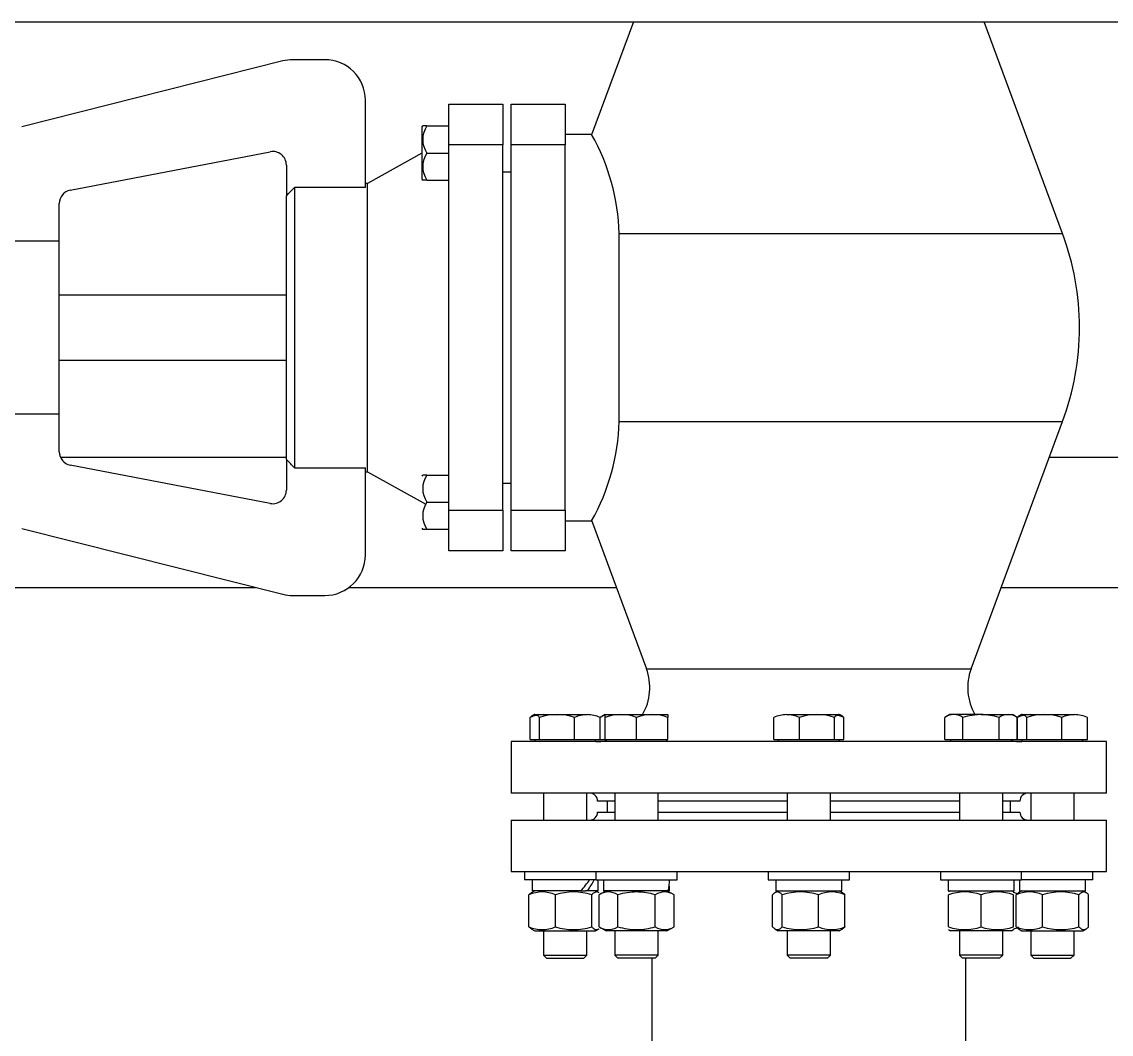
# Model space of a CAD drawing. Extents: x -681219 to -550379, y -242630 to -158199.
# Drawn here: x -638525 to -637772, y -176480 to -175780 of the extents above; entities that cross this region are included whole.
import ezdxf

# ---------------------------------------------------------------- set-up
doc = ezdxf.new("R2010")
doc.units = 0
doc.header["$LTSCALE"] = 1000
for name, color, linetype in [('$TD_AUDIT_GENERATED_(1F41)', 7, 'CONTINUOUS'), ('$TD_AUDIT_GENERATED_(24C)', 7, 'CONTINUOUS'), ('05R22-3', 7, 'CONTINUOUS'), ('16_GB93', 7, 'CONTINUOUS'), ('16_GB97.1', 7, 'CONTINUOUS'), ('DN100-PN4.0_JB88', 7, 'CONTINUOUS'), ('DN100_BSA1', 7, 'CONTINUOUS'), ('M16_GB6170', 7, 'CONTINUOUS'), ('M16×80_GB5782', 7, 'CONTINUOUS')]:
    doc.layers.add(name, color=color, linetype=linetype)

msp = doc.modelspace()

# ---------------------------------------------------------------- linework, layer by layer
at = {"layer": '$TD_AUDIT_GENERATED_(1F41)', "color": 7, "linetype": 'Continuous'}
for p, q in [((-638341.7554, -176081.6115), (-638497.8112, -176081.6115)), ((-637649.7294, -176081.6115), (-637814.5742, -176081.6115)), ((-638606.3219, -176171.3878), (-638363.0093, -176171.3878)), ((-638298.3916, -176171.3878), (-638113.7562, -176171.3878)), ((-637847.8032, -176171.3878), (-637649.7294, -176171.3878))]:
    msp.add_line(p, q, dxfattribs=at)
at = {"layer": '$TD_AUDIT_GENERATED_(24C)', "color": 7, "linetype": 'Continuous'}
msp.add_line((-639621.8734, -175780.4867), (-633113.0882, -175780.4867), dxfattribs=at)
at = {"layer": '05R22-3', "color": 7, "linetype": 'Continuous'}
for p, q in [((-638126.6663, -176326.6261), (-638114.7702, -176326.6261)), ((-638084.8447, -176326.6261), (-637995.7424, -176326.6261)), ((-637965.817, -176326.6261), (-637876.7147, -176326.6261)), ((-637846.7892, -176326.6261), (-637834.8931, -176326.6261)), ((-638186.5172, -176332.2371), (-637775.0422, -176332.2371)), ((-638186.5172, -176332.2371), (-638186.5172, -176367.7736)), ((-637775.0422, -176367.7736), (-637775.0422, -176332.2371)), ((-638186.5172, -176367.7736), (-637775.0422, -176367.7736)), ((-638089.2595, -176427.6245), (-638089.2595, -176625.9006)), ((-637872.3, -176625.8806), (-637872.3, -176427.6245))]:
    msp.add_line(p, q, dxfattribs=at)
for centre, start, end in [((-638132.2773, -176326.6261), 270, 0), ((-637829.2821, -176326.6261), 180, 270)]:
    msp.add_arc(centre, 5.611, start, end, dxfattribs=at)
at = {"layer": '16_GB93', "color": 7, "linetype": 'Continuous'}
for p, q in [((-638171.9285, -176373.3846), (-638171.9285, -176381.053)), ((-638126.2922, -176381.053), (-638126.2922, -176373.3846)), ((-638122.6256, -176373.3846), (-638122.6256, -176381.053)), ((-638003.5979, -176373.3846), (-638003.5979, -176381.053)), ((-637957.9616, -176381.053), (-637957.9616, -176373.3846)), ((-637884.5701, -176373.3846), (-637884.5701, -176381.053)), ((-637838.9338, -176381.053), (-637838.9338, -176373.3846)), ((-637835.2672, -176373.3846), (-637835.2672, -176381.053)), ((-637789.6309, -176381.053), (-637789.6309, -176373.3846)), ((-638138.2818, -176381.053), (-638171.9285, -176381.053)), ((-638133.7891, -176381.053), (-638135.0472, -176381.053)), ((-638126.2922, -176381.053), (-638133.7891, -176381.053)), ((-638077.9482, -176381.053), (-638122.6256, -176381.053)), ((-638077.017, -176381.053), (-638077.9482, -176381.053)), ((-638076.9893, -176381.053), (-638076.9893, -176379.93)), ((-638003.5979, -176381.053), (-637957.9616, -176381.053)), ((-637884.5701, -176381.053), (-637838.9338, -176381.053)), ((-637835.2672, -176381.053), (-637789.6309, -176381.053))]:
    msp.add_line(p, q, dxfattribs=at)
for centre, start, end in [((-638099.8075, -176374.5076), 343.3305416, 2.8209894), ((-638099.8075, -176379.93), 357.1790106, 6.8238297)]:
    msp.add_arc(centre, 22.8182, start, end, dxfattribs=at)
for centre, start_param, end_param in [((-638149.1104, -176374.5076), 4.81415113, 5.15432362), ((-638149.1104, -176379.93), -1.2273328, -0.88716031)]:
    msp.add_ellipse(centre, major_axis=(21.0812, 21.0812), ratio=0.41421356, start_param=start_param, end_param=end_param, dxfattribs=at)
at = {"layer": '16_GB97.1', "color": 7, "linetype": 'Continuous'}
for p, q in [((-638177.1655, -176367.7736), (-638177.1655, -176373.3846)), ((-638127.8626, -176373.3846), (-638177.1655, -176373.3846)), ((-638127.8626, -176367.7736), (-638127.8626, -176373.3846)), ((-638127.8626, -176373.3846), (-638071.7523, -176373.3846)), ((-638071.7523, -176373.3846), (-638071.7523, -176367.7736)), ((-638008.8348, -176367.7736), (-638008.8348, -176373.3846)), ((-638008.8348, -176373.3846), (-637952.7246, -176373.3846)), ((-637952.7246, -176373.3846), (-637952.7246, -176367.7736)), ((-637889.8071, -176367.7736), (-637889.8071, -176373.3846)), ((-637889.8071, -176373.3846), (-637833.6969, -176373.3846)), ((-637833.6969, -176373.3846), (-637833.6969, -176367.7736)), ((-637784.3939, -176373.3846), (-637833.6969, -176373.3846)), ((-637784.3939, -176373.3846), (-637784.3939, -176367.7736))]:
    msp.add_line(p, q, dxfattribs=at)
at = {"layer": 'DN100-PN4.0_JB88', "color": 7, "linetype": 'Continuous'}
for p, q in [((-638120.1201, -176319.1447), (-638120.1201, -176326.6261)), ((-637841.4393, -176326.6261), (-637841.4393, -176319.1447))]:
    msp.add_line(p, q, dxfattribs=at)
at = {"layer": 'DN100_BSA1', "color": 7, "linetype": 'Continuous'}
for p, q in [((-638101.9876, -175780.4867), (-638130.913, -175858.6356)), ((-637805.3751, -175926.9124), (-637859.5718, -175780.4867)), ((-638344.2015, -175807.5367), (-638524.5963, -175853.0552)), ((-638315.2077, -175806.6841), (-638337.3375, -175806.6841)), ((-638287.1526, -175894.9192), (-638287.1526, -175834.7392)), ((-638229.535, -175837.532), (-638192.1282, -175837.532)), ((-638229.535, -175865.5872), (-638229.535, -175837.532)), ((-638192.1282, -175837.532), (-638192.1282, -175865.5872)), ((-638186.5172, -175865.5872), (-638186.5172, -175837.532)), ((-638186.5172, -175837.532), (-638149.1104, -175837.532)), ((-638149.1104, -175837.532), (-638149.1104, -175865.5872)), ((-638247.5838, -175852.4948), (-638248.2384, -175853.1494)), ((-638248.2384, -175853.1494), (-638248.2384, -175889.247)), ((-638244.6904, -175852.4948), (-638247.5267, -175852.4948)), ((-638244.6904, -175852.4948), (-638229.535, -175852.4948)), ((-638130.6043, -175858.3548), (-638149.1104, -175858.3548)), ((-638491.1157, -175896.8603), (-638352.8718, -175870.2965)), ((-638192.1282, -175865.5872), (-638229.535, -175865.5872)), ((-638229.535, -176118.0831), (-638229.535, -175865.5872)), ((-638192.1282, -176118.0831), (-638192.1282, -175865.5872)), ((-638149.1104, -175865.5872), (-638186.5172, -175865.5872)), ((-638186.5172, -176118.0831), (-638186.5172, -175865.5872)), ((-638149.1104, -176118.0831), (-638149.1104, -175865.5872)), ((-638248.2384, -175871.3206), (-638285.6452, -175892.1392)), ((-638244.6904, -175871.1982), (-638229.535, -175871.1982)), ((-638341.7554, -175879.4802), (-638341.7554, -175900.7012)), ((-638186.5172, -175884.3189), (-638192.1282, -175884.3189)), ((-638285.6452, -175892.1392), (-638287.1526, -175892.1392)), ((-638285.6452, -176091.5311), (-638285.6452, -175892.1392)), ((-638248.2384, -175889.247), (-638247.5838, -175889.9016)), ((-638244.6904, -175889.9016), (-638247.5838, -175889.9016)), ((-638244.6904, -175889.9016), (-638229.535, -175889.9016)), ((-638341.7554, -176082.969), (-638341.7554, -175900.7012)), ((-638336.1444, -175894.9192), (-638336.1444, -176088.7511)), ((-638287.1526, -175894.9192), (-638336.1444, -175894.9192)), ((-638498.7028, -175932.2017), (-638498.7028, -175906.0439)), ((-638111.794, -175926.9124), (-637805.3751, -175926.9124)), ((-638111.794, -176056.7579), (-638111.794, -175926.9124)), ((-638498.7028, -175932.2017), (-638545.7875, -175932.2017)), ((-638498.7028, -176051.4686), (-638498.7028, -175932.2017)), ((-638341.7554, -175969.3911), (-638498.7028, -175969.3911)), ((-638498.7028, -176014.2792), (-638341.7554, -176014.2792)), ((-638545.7875, -176051.4686), (-638498.7028, -176051.4686)), ((-638498.7028, -176077.6263), (-638498.7028, -176051.4686)), ((-638111.794, -176056.7579), (-637805.3751, -176056.7579)), ((-637868.6113, -176227.6059), (-637805.3751, -176056.7579)), ((-638352.8718, -176113.3738), (-638491.1157, -176086.81)), ((-638341.7554, -176082.969), (-638341.7554, -176104.1901)), ((-638336.1444, -176088.7511), (-638287.1526, -176088.7511)), ((-638287.1526, -176148.9311), (-638287.1526, -176088.7511)), ((-638287.1526, -176091.5311), (-638285.6452, -176091.5311)), ((-638285.6452, -176091.5311), (-638245.3697, -176113.9463)), ((-638247.5838, -176093.7687), (-638248.2384, -176094.4233)), ((-638244.6904, -176093.7687), (-638247.5267, -176093.7687)), ((-638244.6904, -176093.7687), (-638229.535, -176093.7687)), ((-638192.1282, -176099.3514), (-638186.5172, -176099.3514)), ((-638244.6904, -176112.4721), (-638229.535, -176112.4721)), ((-638229.535, -176118.0831), (-638192.1282, -176118.0831)), ((-638229.535, -176146.1382), (-638229.535, -176118.0831)), ((-638192.1282, -176118.0831), (-638192.1282, -176146.1382)), ((-638186.5172, -176146.1382), (-638186.5172, -176118.0831)), ((-638186.5172, -176118.0831), (-638149.1104, -176118.0831)), ((-638149.1104, -176118.0831), (-638149.1104, -176146.1382)), ((-638149.1104, -176125.3154), (-638130.6043, -176125.3154)), ((-638130.913, -176125.0347), (-638092.9481, -176227.6059)), ((-638524.5963, -176130.6151), (-638344.2015, -176176.1336)), ((-638248.2384, -176130.5209), (-638247.5838, -176131.1755)), ((-638247.5838, -176131.1755), (-638244.6904, -176131.1755)), ((-638244.6904, -176131.1755), (-638229.535, -176131.1755)), ((-638192.1282, -176146.1382), (-638229.535, -176146.1382)), ((-638149.1104, -176146.1382), (-638186.5172, -176146.1382)), ((-638337.3375, -176176.9862), (-638315.2077, -176176.9862)), ((-638092.9481, -176227.6059), (-637868.6113, -176227.6059)), ((-637775.0422, -176277.9973), (-638186.5172, -176277.9973)), ((-638186.5172, -176277.9973), (-638186.5172, -176313.5337)), ((-637775.0422, -176313.5337), (-637775.0422, -176277.9973)), ((-637775.0422, -176313.5337), (-638186.5172, -176313.5337)), ((-638114.7702, -176319.1447), (-638126.6663, -176319.1447)), ((-637995.7424, -176319.1447), (-638084.8447, -176319.1447)), ((-637876.7147, -176319.1447), (-637965.817, -176319.1447)), ((-637834.8931, -176319.1447), (-637846.7892, -176319.1447))]:
    msp.add_line(p, q, dxfattribs=at)
for centre, radius, start, end in [((-638337.3375, -175834.7392), 28.0551, 90, 104.161653), ((-638315.2077, -175834.7392), 28.0551, 0, 90), ((-638230.8896, -175861.8465), 16.6708, 145.8775053, 214.1224947), ((-638230.7991, -175861.8465), 16.7458, 146.0512206, 213.9487794), ((-638259.8493, -175931.061), 148.1134, 1.6050333, 29.3985605), ((-638351.1071, -175879.4802), 9.3517, 0, 100.8768945), ((-638230.8899, -175880.5499), 16.6706, 145.8770626, 214.1229374), ((-638230.7991, -175880.5499), 16.7458, 146.0512206, 213.9487794), ((-638489.3511, -175906.0439), 9.3517, 100.8768945, 180), ((-637980.7797, -175991.8351), 187.0341, 0, 20.3110824), ((-637980.7797, -175991.8351), 187.0341, 339.6889176, 0), ((-638259.8493, -176052.6093), 148.1134, 330.6014395, 358.3949667), ((-638489.3511, -176077.6263), 9.3517, 180, 259.1231055), ((-638230.8896, -176103.1204), 16.6708, 145.8775053, 214.1224947), ((-638230.7991, -176103.1204), 16.7458, 146.0512206, 213.9487794), ((-638351.1071, -176104.1901), 9.3517, 259.1231055, 0), ((-638230.8899, -176121.8238), 16.6706, 145.8770626, 214.1229374), ((-638230.7991, -176121.8238), 16.7458, 146.0512206, 213.9487794), ((-638315.2077, -176148.9311), 28.0551, 270, 0), ((-638337.3375, -176148.9311), 28.0551, 255.838347, 270), ((-638128.0291, -176240.5904), 37.4068, 330, 20.3110824), ((-637833.5303, -176240.5904), 37.4068, 159.6889176, 210), ((-638128.0291, -176240.5904), 37.4068, 270, 281.0666798), ((-637833.5303, -176240.5904), 37.4068, 258.9333202, 270), ((-638132.2773, -176319.1447), 5.611, 0, 90), ((-637829.2821, -176319.1447), 5.611, 90, 180)]:
    msp.add_arc(centre, radius, start, end, dxfattribs=at)
for points in [[(-638341.7554, -175900.7012), (-638339.8869, -175898.7722), (-638338.0164, -175896.8449), (-638336.1444, -175894.9192)], [(-638336.1444, -176088.7511), (-638338.0164, -176086.8254), (-638339.8869, -176084.8981), (-638341.7554, -176082.969)]]:
    msp.add_open_spline(points, degree=3, dxfattribs=at)
at = {"layer": 'M16_GB6170', "color": 7, "linetype": 'Continuous'}
for p, q in [((-638170.1517, -176381.053), (-638172.5855, -176382.4582)), ((-638138.2818, -176381.053), (-638135.0472, -176381.053)), ((-638125.6353, -176382.4582), (-638128.069, -176381.053)), ((-638120.8488, -176381.053), (-638125.7244, -176383.868)), ((-638073.8905, -176383.868), (-638078.7661, -176381.053)), ((-638001.821, -176381.053), (-638004.1866, -176382.4188)), ((-637957.3728, -176382.4188), (-637959.7384, -176381.053)), ((-637882.7933, -176381.053), (-637884.196, -176381.8629)), ((-637839.3079, -176381.8629), (-637840.7106, -176381.053)), ((-637839.0115, -176382.034), (-637839.3079, -176381.8629)), ((-637833.4904, -176381.053), (-637835.9242, -176382.4582)), ((-637788.974, -176382.4582), (-637791.4077, -176381.053)), ((-638174.1438, -176405.9194), (-638174.1438, -176383.8677)), ((-638155.8177, -176405.9194), (-638155.8177, -176383.8677)), ((-638130.7843, -176405.919), (-638130.7843, -176383.868)), ((-638125.7244, -176405.919), (-638125.7244, -176383.868)), ((-638112.7659, -176405.9194), (-638112.7659, -176383.8677)), ((-638086.849, -176405.9194), (-638086.849, -176383.8677)), ((-638073.8905, -176405.919), (-638073.8905, -176383.868)), ((-638005.8131, -176405.9194), (-638005.8131, -176383.8677)), ((-637999.1058, -176405.919), (-637999.1058, -176383.868)), ((-637974.0724, -176405.9194), (-637974.0724, -176383.8677)), ((-637955.7463, -176405.9194), (-637955.7463, -176383.8677)), ((-637884.196, -176405.9194), (-637884.196, -176383.8677)), ((-637861.752, -176405.919), (-637861.752, -176383.868)), ((-637839.3079, -176405.9194), (-637839.3079, -176383.8677)), ((-637837.4825, -176405.9194), (-637837.4825, -176383.8677)), ((-637819.1564, -176405.9194), (-637819.1564, -176383.8677)), ((-637794.123, -176405.919), (-637794.123, -176383.868)), ((-637787.4157, -176405.9194), (-637787.4157, -176383.8677)), ((-638172.5173, -176407.3682), (-638170.1517, -176408.7341)), ((-638170.1517, -176408.7341), (-638128.069, -176408.7341)), ((-638128.069, -176408.7341), (-638125.7034, -176407.3682)), ((-638125.7244, -176405.919), (-638120.8488, -176408.7341)), ((-638078.7661, -176408.7341), (-638120.8488, -176408.7341)), ((-638078.7661, -176408.7341), (-638073.8905, -176405.919)), ((-638004.2548, -176407.3289), (-638001.821, -176408.7341)), ((-637959.7384, -176408.7341), (-638001.821, -176408.7341)), ((-637959.7384, -176408.7341), (-637957.3046, -176407.3289)), ((-637884.196, -176407.9242), (-637882.7933, -176408.7341)), ((-637840.7106, -176408.7341), (-637882.7933, -176408.7341)), ((-637840.7106, -176408.7341), (-637839.3079, -176407.9242)), ((-637839.3079, -176407.9242), (-637839.0115, -176407.7531)), ((-637835.856, -176407.3682), (-637833.4904, -176408.7341)), ((-637833.4904, -176408.7341), (-637791.4077, -176408.7341)), ((-637791.4077, -176408.7341), (-637789.0421, -176407.3682))]:
    msp.add_line(p, q, dxfattribs=at)
for centre, radius, start, end in [((-638164.9807, -176404.0241), 22.1413, 65.5535538, 114.4464462), ((-638143.3015, -176422.2722), 40.3925, 71.9474525, 108.0510406), ((-638119.2449, -176393.4887), 11.5992, 56.0428621, 123.960049), ((-638080.37, -176393.4887), 11.5992, 56.0398024, 123.9572864), ((-637986.5886, -176422.2723), 40.3926, 71.9490108, 108.0524962), ((-637964.9093, -176404.0241), 22.1413, 65.5535538, 114.4464462), ((-637872.9745, -176414.5589), 32.6783, 69.9144081, 110.0839111), ((-637850.5295, -176414.559), 32.6784, 69.9161491, 110.0855317), ((-637842.3145, -176393.4887), 11.5992, 60.9325742, 74.7226116), ((-637828.3194, -176404.0241), 22.1413, 65.5535538, 114.4464462), ((-637806.6402, -176422.2722), 40.3925, 71.9474525, 108.0510406), ((-638164.9807, -176385.763), 22.1413, 245.5535538, 294.4464462), ((-638143.3015, -176367.5148), 40.3926, 251.9490108, 288.0524962), ((-638119.2449, -176396.2984), 11.5992, 236.0398024, 303.9572864), ((-638080.37, -176396.2983), 11.5992, 236.0428621, 303.960049), ((-637986.5886, -176367.5149), 40.3925, 251.9474525, 288.0510406), ((-637964.9093, -176385.763), 22.1413, 245.5535538, 294.4464462), ((-637872.9745, -176375.2281), 32.6784, 249.9161491, 290.0855317), ((-637850.5295, -176375.2282), 32.6783, 249.9144081, 290.0839111), ((-637842.3145, -176396.2983), 11.5992, 285.2184678, 303.960049), ((-637828.3194, -176385.763), 22.1413, 245.5535538, 294.4464462), ((-637806.6402, -176367.5148), 40.3926, 251.9490108, 288.0524962)]:
    msp.add_arc(centre, radius, start, end, dxfattribs=at)
for points, knots in [([(-638174.1438, -176383.8677), (-638173.5962, -176383.2569), (-638173.0446, -176382.7536), (-638172.4476, -176382.3801), (-638172.408, -176382.3561), (-638172.3683, -176382.3329)], [0, 0, 0, 0, 0.25, 0.25, 0.267766366, 0.267766366, 0.267766366, 0.267766366]), ([(-638125.8524, -176382.3329), (-638126.3709, -176382.03), (-638126.8945, -176381.8645), (-638127.7094, -176381.8625), (-638127.9958, -176381.9094), (-638128.5625, -176382.0922), (-638128.8439, -176382.2278), (-638129.6832, -176382.7518), (-638130.236, -176383.2565), (-638130.7843, -176383.868)], [0.267766366, 0.267766366, 0.267766366, 0.267766366, 0.5, 0.5, 0.625, 0.625, 0.75, 0.75, 1, 1, 1, 1]), ([(-638086.849, -176383.8677), (-638088.9436, -176383.263), (-638091.0659, -176382.7593), (-638094.3117, -176382.2323), (-638095.4065, -176382.0947), (-638097.6102, -176381.9097), (-638098.7087, -176381.863), (-638101.9938, -176381.8627), (-638104.17, -176382.0508), (-638108.4989, -176382.7487), (-638110.6581, -176383.2592), (-638112.7659, -176383.8677)], [0, 0, 0, 0, 0.25, 0.25, 0.375, 0.375, 0.5, 0.5, 0.75, 0.75, 1, 1, 1, 1]), ([(-637999.1058, -176383.868), (-637999.6534, -176383.2572), (-638000.2049, -176382.7538), (-638001.3196, -176382.0564), (-638001.8828, -176381.8647), (-638002.7381, -176381.8625), (-638003.0246, -176381.9093), (-638003.5913, -176382.092), (-638003.8727, -176382.2277), (-638004.712, -176382.7515), (-638005.2648, -176383.2562), (-638005.8131, -176383.8677)], [0, 0, 0, 0, 0.25, 0.25, 0.5, 0.5, 0.625, 0.625, 0.75, 0.75, 1, 1, 1, 1]), ([(-637957.5296, -176382.3283), (-637957.4887, -176382.3521), (-637957.4478, -176382.3768), (-637956.8474, -176382.7515), (-637956.2946, -176383.2562), (-637955.7463, -176383.8677)], [0.731744408, 0.731744408, 0.731744408, 0.731744408, 0.75, 0.75, 1, 1, 1, 1]), ([(-637837.4825, -176383.8677), (-637836.9349, -176383.2569), (-637836.3833, -176382.7536), (-637835.7863, -176382.3801), (-637835.7467, -176382.3561), (-637835.707, -176382.3329)], [0, 0, 0, 0, 0.25, 0.25, 0.267766366, 0.267766366, 0.267766366, 0.267766366]), ([(-637787.4157, -176383.8677), (-637787.9633, -176383.2569), (-637788.5148, -176382.7536), (-637789.6295, -176382.0562), (-637790.1927, -176381.8646), (-637791.048, -176381.8625), (-637791.3345, -176381.9094), (-637791.9012, -176382.0922), (-637792.1826, -176382.2278), (-637793.0219, -176382.7518), (-637793.5747, -176383.2565), (-637794.123, -176383.868)], [0, 0, 0, 0, 0.25, 0.25, 0.5, 0.5, 0.625, 0.625, 0.75, 0.75, 1, 1, 1, 1]), ([(-638172.3604, -176407.4588), (-638172.4014, -176407.4349), (-638172.4422, -176407.4103), (-638173.0426, -176407.0355), (-638173.5955, -176406.5309), (-638174.1438, -176405.9194)], [0.731744408, 0.731744408, 0.731744408, 0.731744408, 0.75, 0.75, 1, 1, 1, 1]), ([(-638130.7843, -176405.919), (-638130.2367, -176406.5298), (-638129.6851, -176407.0333), (-638128.5705, -176407.7307), (-638128.0073, -176407.9224), (-638127.1519, -176407.9246), (-638126.8655, -176407.8777), (-638126.3402, -176407.7084), (-638126.0996, -176407.5981), (-638125.8603, -176407.4588)], [0, 0, 0, 0, 0.25, 0.25, 0.5, 0.5, 0.625, 0.625, 0.731744408, 0.731744408, 0.731744408, 0.731744408]), ([(-638112.7659, -176405.9194), (-638110.6581, -176406.5279), (-638108.4989, -176407.0384), (-638104.17, -176407.7363), (-638101.9938, -176407.9244), (-638098.7087, -176407.924), (-638097.6102, -176407.8774), (-638095.4065, -176407.6924), (-638094.3117, -176407.5548), (-638091.0659, -176407.0277), (-638088.9436, -176406.5241), (-638086.849, -176405.9194)], [0, 0, 0, 0, 0.25, 0.25, 0.5, 0.5, 0.625, 0.625, 0.75, 0.75, 1, 1, 1, 1]), ([(-638005.8131, -176405.9194), (-638005.2655, -176406.5301), (-638004.7139, -176407.0335), (-638003.5993, -176407.7308), (-638003.0361, -176407.9225), (-638002.1807, -176407.9245), (-638001.8943, -176407.8777), (-638001.3276, -176407.6949), (-638001.0462, -176407.5592), (-638000.2069, -176407.0353), (-637999.654, -176406.5306), (-637999.1058, -176405.919)], [0, 0, 0, 0, 0.25, 0.25, 0.5, 0.5, 0.625, 0.625, 0.75, 0.75, 1, 1, 1, 1]), ([(-637955.7463, -176405.9194), (-637956.2939, -176406.5301), (-637956.8455, -176407.0335), (-637957.4424, -176407.407), (-637957.4821, -176407.4309), (-637957.5217, -176407.4541)], [0, 0, 0, 0, 0.25, 0.25, 0.267766366, 0.267766366, 0.267766366, 0.267766366]), ([(-637835.6991, -176407.4588), (-637835.74, -176407.4349), (-637835.7809, -176407.4103), (-637836.3813, -176407.0355), (-637836.9342, -176406.5309), (-637837.4825, -176405.9194)], [0.731744408, 0.731744408, 0.731744408, 0.731744408, 0.75, 0.75, 1, 1, 1, 1]), ([(-637794.123, -176405.919), (-637793.5754, -176406.5298), (-637793.0238, -176407.0333), (-637791.9092, -176407.7307), (-637791.346, -176407.9224), (-637790.4906, -176407.9246), (-637790.2042, -176407.8777), (-637789.6375, -176407.6951), (-637789.3561, -176407.5594), (-637788.5168, -176407.0355), (-637787.9639, -176406.5309), (-637787.4157, -176405.9194)], [0, 0, 0, 0, 0.25, 0.25, 0.5, 0.5, 0.625, 0.625, 0.75, 0.75, 1, 1, 1, 1])]:
    msp.add_open_spline(points, degree=3, knots=knots, dxfattribs=at)
at = {"layer": 'M16×80_GB5782', "color": 7, "linetype": 'Continuous'}
for p, q in [((-638173.2733, -176276.501), (-638173.2733, -176261.2289)), ((-638170.774, -176259.2938), (-638133.7918, -176259.2938)), ((-638166.7992, -176276.501), (-638166.7992, -176261.2292)), ((-638142.6362, -176276.501), (-638142.6362, -176261.2289)), ((-638124.9474, -176276.501), (-638124.9474, -176261.2289)), ((-638121.4711, -176259.2938), (-638124.8233, -176261.2292)), ((-638124.8233, -176276.501), (-638124.8233, -176261.2292)), ((-638121.4711, -176259.2938), (-638078.1438, -176259.2938)), ((-638121.4711, -176261.2289), (-638121.4711, -176259.2938)), ((-638121.4711, -176276.501), (-638121.4711, -176261.2289)), ((-638099.8075, -176276.501), (-638099.8075, -176261.2292)), ((-638078.1438, -176259.2938), (-638078.1438, -176261.2289)), ((-638078.1438, -176276.501), (-638078.1438, -176261.2289)), ((-638004.9427, -176276.501), (-638004.9427, -176261.2289)), ((-637996.0982, -176259.2938), (-637959.116, -176259.2938)), ((-637987.2538, -176276.501), (-637987.2538, -176261.2289)), ((-637963.0909, -176276.501), (-637963.0909, -176261.2292)), ((-637956.6167, -176276.501), (-637956.6167, -176261.2289)), ((-637883.4156, -176259.2938), (-637886.7678, -176261.2292)), ((-637886.7678, -176276.501), (-637886.7678, -176261.2292)), ((-637861.752, -176259.2938), (-637883.4156, -176259.2938)), ((-637874.2599, -176276.501), (-637874.2599, -176261.2289)), ((-637861.752, -176259.2938), (-637840.0883, -176259.2938)), ((-637849.2441, -176276.501), (-637849.2441, -176261.2289)), ((-637836.7362, -176261.2292), (-637840.0883, -176259.2938)), ((-637836.7362, -176276.501), (-637836.7362, -176261.2292)), ((-637836.612, -176276.501), (-637836.612, -176261.2289)), ((-637834.1127, -176259.2938), (-637797.1305, -176259.2938)), ((-637830.1379, -176276.501), (-637830.1379, -176261.2292)), ((-637805.9749, -176276.501), (-637805.9749, -176261.2289)), ((-637788.2861, -176276.501), (-637788.2861, -176261.2289)), ((-638173.2733, -176276.501), (-638166.7992, -176276.501)), ((-638170.1517, -176276.501), (-638170.1517, -176277.9973)), ((-638166.7992, -176276.501), (-638142.6362, -176276.501)), ((-638142.6362, -176276.501), (-638124.9474, -176276.501)), ((-638128.069, -176277.9973), (-638128.069, -176276.501)), ((-638124.8233, -176276.501), (-638121.4711, -176276.501)), ((-638121.4711, -176276.501), (-638099.8075, -176276.501)), ((-638120.8488, -176276.501), (-638120.8488, -176277.9973)), ((-638099.8075, -176276.501), (-638078.1438, -176276.501)), ((-638078.7661, -176277.9973), (-638078.7661, -176276.501)), ((-638004.9427, -176276.501), (-637987.2538, -176276.501)), ((-638001.821, -176276.501), (-638001.821, -176277.9973)), ((-637987.2538, -176276.501), (-637963.0909, -176276.501)), ((-637963.0909, -176276.501), (-637956.6167, -176276.501)), ((-637959.7384, -176277.9973), (-637959.7384, -176276.501)), ((-637886.7678, -176276.501), (-637874.2599, -176276.501)), ((-637882.7933, -176276.501), (-637882.7933, -176277.9973)), ((-637874.2599, -176276.501), (-637849.2441, -176276.501)), ((-637849.2441, -176276.501), (-637836.7362, -176276.501)), ((-637840.7106, -176277.9973), (-637840.7106, -176276.501)), ((-637836.612, -176276.501), (-637830.1379, -176276.501)), ((-637833.4904, -176276.501), (-637833.4904, -176277.9973)), ((-637830.1379, -176276.501), (-637805.9749, -176276.501)), ((-637805.9749, -176276.501), (-637788.2861, -176276.501)), ((-637791.4077, -176277.9973), (-637791.4077, -176276.501)), ((-638164.0731, -176313.5337), (-638164.0731, -176332.2371)), ((-638134.1476, -176332.2371), (-638134.1476, -176313.5337)), ((-638114.7702, -176313.5337), (-638114.7702, -176332.2371)), ((-638084.8447, -176332.2371), (-638084.8447, -176313.5337)), ((-637995.7424, -176313.5337), (-637995.7424, -176332.2371)), ((-637965.817, -176332.2371), (-637965.817, -176313.5337)), ((-637876.7147, -176313.5337), (-637876.7147, -176332.2371)), ((-637846.7892, -176332.2371), (-637846.7892, -176313.5337)), ((-637827.4118, -176313.5337), (-637827.4118, -176332.2371)), ((-637797.4863, -176332.2371), (-637797.4863, -176313.5337)), ((-638164.0731, -176408.7341), (-638164.0731, -176425.5297)), ((-638134.1476, -176425.5297), (-638134.1476, -176408.7341)), ((-638114.7702, -176408.7341), (-638114.7702, -176425.5297)), ((-638084.8447, -176425.5297), (-638084.8447, -176408.7341)), ((-637995.7424, -176408.7341), (-637995.7424, -176425.5297)), ((-637965.817, -176425.5297), (-637965.817, -176408.7341)), ((-637876.7147, -176408.7341), (-637876.7147, -176425.5297)), ((-637846.7892, -176425.5297), (-637846.7892, -176408.7341)), ((-637827.4118, -176408.7341), (-637827.4118, -176425.5297)), ((-637797.4863, -176425.5297), (-637797.4863, -176408.7341)), ((-638164.0731, -176425.5297), (-638134.1476, -176425.5297)), ((-638164.0731, -176425.5297), (-638161.9783, -176427.6245)), ((-638161.9783, -176427.6245), (-638136.2424, -176427.6245)), ((-638136.2424, -176427.6245), (-638134.1476, -176425.5297)), ((-638084.8447, -176425.5297), (-638114.7702, -176425.5297)), ((-638114.7702, -176425.5297), (-638112.6754, -176427.6245)), ((-638086.9395, -176427.6245), (-638112.6754, -176427.6245)), ((-638086.9395, -176427.6245), (-638084.8447, -176425.5297)), ((-637965.817, -176425.5297), (-637995.7424, -176425.5297)), ((-637995.7424, -176425.5297), (-637993.6477, -176427.6245)), ((-637967.9118, -176427.6245), (-637993.6477, -176427.6245)), ((-637967.9118, -176427.6245), (-637965.817, -176425.5297)), ((-637846.7892, -176425.5297), (-637876.7147, -176425.5297)), ((-637876.7147, -176425.5297), (-637874.6199, -176427.6245)), ((-637848.884, -176427.6245), (-637874.6199, -176427.6245)), ((-637848.884, -176427.6245), (-637846.7892, -176425.5297)), ((-637827.4118, -176425.5297), (-637797.4863, -176425.5297)), ((-637827.4118, -176425.5297), (-637825.317, -176427.6245)), ((-637825.317, -176427.6245), (-637799.5811, -176427.6245)), ((-637799.5811, -176427.6245), (-637797.4863, -176425.5297))]:
    msp.add_line(p, q, dxfattribs=at)
for centre, radius, start, end in [((-638163.9889, -176282.4845), 23.1948, 91.0869761, 113.595745), ((-638154.7172, -176298.2981), 38.9881, 71.9490108, 108.0524962), ((-638133.3518, -176282.4845), 23.1948, 91.0869761, 113.595745), ((-638134.1518, -176282.1189), 22.8279, 66.2209374, 89.0963414), ((-638118.5691, -176270.5154), 11.1959, 105.2184681, 123.960049), ((-638110.6397, -176290.8529), 31.542, 69.9144081, 110.0839111), ((-638088.9752, -176290.853), 31.5421, 69.9161491, 110.0855317), ((-637995.7382, -176282.1189), 22.8279, 90.9036586, 113.7790626), ((-637996.5383, -176282.4845), 23.1948, 66.404255, 88.9130239), ((-637975.1728, -176298.298), 38.988, 71.9474525, 108.0510406), ((-637965.9012, -176282.4845), 23.1948, 66.404255, 88.9130239), ((-637880.5136, -176270.5154), 11.1959, 56.0428621, 123.960049), ((-637842.9903, -176270.5154), 11.1958, 56.0398025, 123.9572864), ((-637827.4076, -176282.1189), 22.8279, 90.9036586, 113.7790626), ((-637818.0559, -176298.2981), 38.9881, 71.9490108, 108.0524962), ((-637796.7705, -176282.1189), 22.8279, 90.9036586, 113.7790626), ((-637797.5705, -176282.4845), 23.1948, 66.404255, 88.9130239)]:
    msp.add_arc(centre, radius, start, end, dxfattribs=at)
for points, knots in [([(-638166.7992, -176261.2292), (-638167.3278, -176260.6397), (-638167.8602, -176260.1537), (-638168.9361, -176259.4806), (-638169.4797, -176259.2955), (-638170.3053, -176259.2934), (-638170.5818, -176259.3386), (-638171.1287, -176259.515), (-638171.4004, -176259.6459), (-638172.2105, -176260.1516), (-638172.7441, -176260.6387), (-638173.2733, -176261.2289)], [0, 0, 0, 0, 0.25, 0.25, 0.5, 0.5, 0.625, 0.625, 0.75, 0.75, 1, 1, 1, 1]), ([(-637956.6167, -176261.2289), (-637957.1453, -176260.6394), (-637957.6777, -176260.1535), (-637958.7536, -176259.4804), (-637959.2972, -176259.2955), (-637960.1228, -176259.2935), (-637960.3993, -176259.3387), (-637960.9463, -176259.5151), (-637961.2179, -176259.6461), (-637962.028, -176260.1518), (-637962.5617, -176260.6389), (-637963.0909, -176261.2292)], [0, 0, 0, 0, 0.25, 0.25, 0.5, 0.5, 0.625, 0.625, 0.75, 0.75, 1, 1, 1, 1]), ([(-637861.752, -176259.2938), (-637862.8094, -176259.2938), (-637863.8702, -176259.3388), (-637865.9986, -176259.5174), (-637867.055, -176259.6501), (-637870.1884, -176260.1588), (-637872.2374, -176260.6451), (-637874.2599, -176261.2289)], [0, 0, 0, 0, 0.25, 0.25, 0.5, 0.5, 1, 1, 1, 1]), ([(-637849.2441, -176261.2289), (-637851.2784, -176260.6416), (-637853.3619, -176260.1491), (-637857.5384, -176259.4755), (-637859.6383, -176259.2938), (-637861.752, -176259.2938)], [0, 0, 0, 0, 0.5, 0.5, 1, 1, 1, 1]), ([(-637830.1379, -176261.2292), (-637830.6664, -176260.6397), (-637831.1989, -176260.1537), (-637832.2748, -176259.4806), (-637832.8183, -176259.2955), (-637833.644, -176259.2934), (-637833.9205, -176259.3386), (-637834.4674, -176259.515), (-637834.7391, -176259.6459), (-637835.5492, -176260.1516), (-637836.0828, -176260.6387), (-637836.612, -176261.2289)], [0, 0, 0, 0, 0.25, 0.25, 0.5, 0.5, 0.625, 0.625, 0.75, 0.75, 1, 1, 1, 1])]:
    msp.add_open_spline(points, degree=3, knots=knots, dxfattribs=at)

doc.saveas('drawing.dxf')
